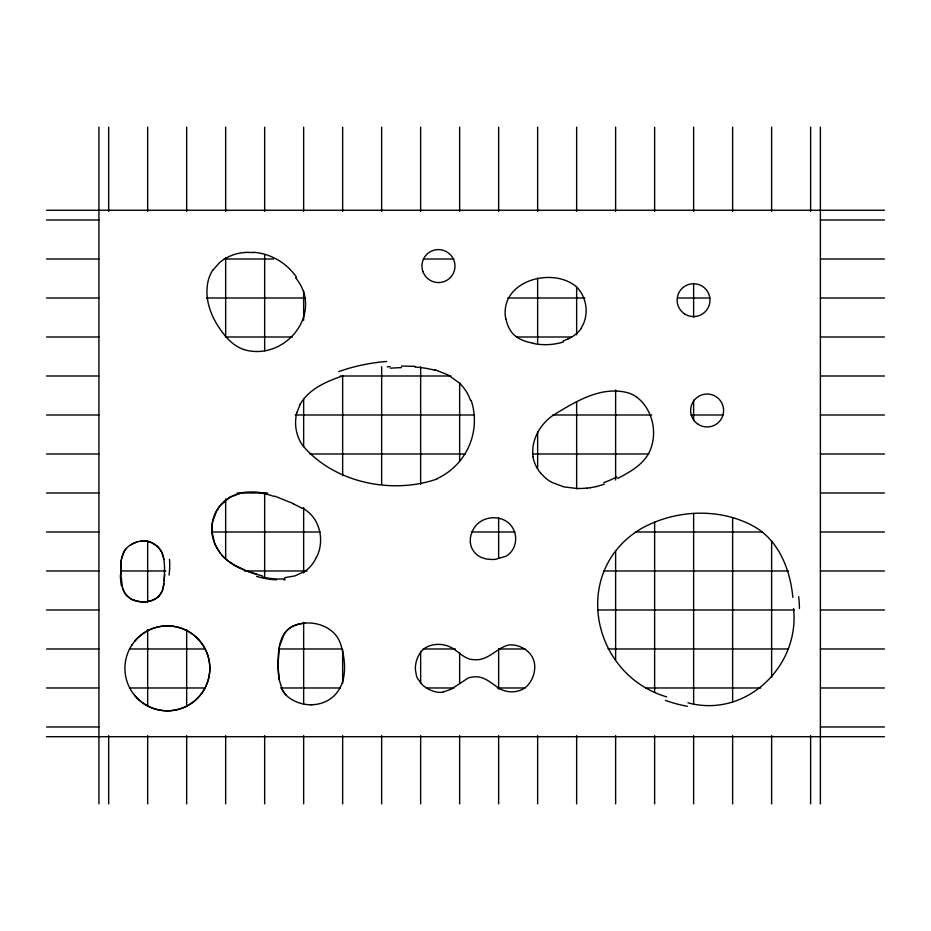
<?xml version="1.0" encoding="UTF-8"?>
<svg xmlns="http://www.w3.org/2000/svg" width="931" height="931" viewBox="0 0 931 931"><rect width="100%" height="100%" fill="white"/><g stroke="black" fill="none" stroke-linecap="round" stroke-linejoin="round"><path stroke-width="1.4" d="M278.078 663.209L279.533 646.242L284.036 634.43M163.879 583.69L164.612 573.368M164.578 574.206L164.356 578.419M121.298 560.253L120.821 577.651M120.774 566.153C120.797 558.088 123.148 549.011 130.782 544.833A26.394 26.243 -2.5 0 1 136.671 542.086M164.321 578.849L164.147 580.944M123.09 589.951L126.535 595.619L131.539 599.227A23.566 23.531 3.1 0 0 134.087 600.297A28.058 27.837 0.4 0 0 145.306 601.822A22.018 21.995 0.7 0 0 158.258 596.771L162.18 591.325L163.879 583.702M163.821 584.156L163.705 585.064M163.577 585.983L162.343 590.917L160.283 594.56M121.472 559.182L124.102 551.466A16.967 16.839 -8.5 0 1 126.011 548.848M212.605 522.256C207.892 543.913 224.767 563.581 244.516 569.981M212.815 521.279L216.178 512.015M297.024 412.363L299.898 404.927M316.365 557.518C325.431 540.352 319.717 516.135 301.341 507.628M216.644 511.154L219.832 506.208M581.165 328.015C588.986 316.04 587.321 299.06 577.953 288.401A26.277 26.266 43.3 0 0 575.3 285.852C551.862 267.511 503.322 280.208 505.172 314.399A36.635 35.972 84.9 0 0 505.847 319.193M131.655 645.381L132.086 644.741M212.803 270.223L219.681 262.507A43.268 42.232 -48.9 0 1 246.11 252.464M220.438 505.44L229.806 497.224L241.373 492.883A46.841 45.223 19.8 0 1 246.075 492.162L253.651 491.929A59.991 58.688 25.8 0 1 258.062 492.324L260.04 492.499M159.981 594.921L158.677 596.294M304.46 571.564L294.987 575.905L284.711 577.651M292.671 626.365L294.021 625.702A33.586 32.469 -76.4 0 1 304.856 623.188A33.539 32.41 -74.9 0 0 294.021 625.713M617.625 478.464C629.531 472.285 642.343 465.256 648.907 452.978C658.298 434.474 653.166 409.093 636.199 396.734M567.887 339.047L563.185 340.99M437.221 478.93C391.87 494.873 333.496 482.665 302.389 445.111A40.557 40.545 0 0 1 296.896 412.34M340.734 376.543C326.478 381.605 311.536 388.134 302.4 400.772A36.193 35.762 -88.2 0 0 299.875 404.927M604.324 484.225L596.375 486.576M136.659 542.063L140.779 541.109A20.028 19.958 5.3 0 1 151.823 542.75L157.665 546.66L161.459 551.687M442.725 692.21L451.186 689.161L467.851 678.245A19.819 19.632 -72.8 0 1 474.449 676.814C484.481 676.069 491.812 683.68 499.575 688.661A25.719 25.3 81.3 0 0 518.288 690.953L520.895 690.115A19.888 19.528 87.9 0 0 526.993 686.1A20.145 19.749 -89.2 0 0 527.912 685.158L530.065 682.365A27.709 27.115 -84.3 0 0 534.755 666.363C534.627 659.846 531.298 653.597 525.899 649.896A26.79 26.44 -79.6 0 0 515.378 645.299A19.888 19.644 -83.7 0 0 507.43 645.288C495.932 648.907 487.623 660.917 474.496 659.707C466.035 659.928 460.089 653.283 453.63 648.907A29.466 29.396 -56.7 0 0 449.592 646.742C439.874 642.285 424.955 643.728 419.241 654.446A27.104 27.104 0 0 0 415.435 670.122L416.494 675.801A20.017 20.017 0 0 0 417.716 678.687L422.011 684.46A28.011 27.977 46.9 0 0 433.415 691.233L436.371 691.989A20.796 20.761 44.9 0 0 442.725 692.233M590.242 487.763L586.867 488.193M387.203 366.884L390.194 366.628M304.844 623.095C319.554 621.78 336.312 629.414 340.688 644.415A47.097 46.69 83.2 0 1 341.421 646.754C346.425 664.036 347.042 686.613 330.912 698.459C317.692 708.188 297.408 706.385 285.817 694.887A21.774 21.471 71.3 0 1 282.198 689.405A21.785 21.506 71.6 0 0 285.875 694.829M246.11 252.324L253.523 252.58M401.412 366.058L414.947 366.349M311.105 704.744L312.153 704.72M46.55 210.255L884.45 210.255M46.55 220.007L98.919 220.007M820.444 220.007L884.45 220.007M46.55 259.004L98.919 259.004M224.022 259.004L273.481 259.004M423.314 259.004L453.863 259.004M820.444 259.004L884.45 259.004M46.55 298.001L98.919 298.001M206.566 298.001L305.484 298.001M507.686 298.001L584.784 298.001M677.884 298.001L709.888 298.001M820.444 298.001L884.45 298.001M46.55 336.999L98.919 336.999M225.477 336.999L292.392 336.999M516.414 336.999L571.692 336.999M820.444 336.999L884.45 336.999M46.55 375.996L98.919 375.996M340.397 375.996L450.953 375.996M820.444 375.996L884.45 375.996M46.55 414.993L98.919 414.993M295.302 414.993L474.228 414.993M552.781 414.993L651.7 414.993M690.977 414.993L722.98 414.993M820.444 414.993L884.45 414.993M46.55 453.991L98.919 453.991M309.848 453.991L465.5 453.991M532.416 453.991L648.791 453.991M820.444 453.991L884.45 453.991M46.55 492.988L98.919 492.988M237.114 492.988L267.663 492.988M820.444 492.988L884.45 492.988M46.55 531.985L98.919 531.985M212.384 531.985L320.031 531.985M471.319 531.985L514.959 531.985M635.698 531.985L762.256 531.985M820.444 531.985L884.45 531.985M46.55 570.982L98.919 570.982M120.739 570.982L165.834 570.982M244.388 570.982L306.939 570.982M603.695 570.982L788.441 570.982M820.444 570.982L884.45 570.982M46.55 609.98L98.919 609.98M597.877 609.98L794.259 609.98M820.444 609.98L884.45 609.98M46.55 648.977L98.919 648.977M129.467 648.977L205.111 648.977M279.3 648.977L341.852 648.977M423.314 648.977L455.317 648.977M498.958 648.977L525.142 648.977M608.059 648.977L788.441 648.977M820.444 648.977L884.45 648.977M46.55 687.974L98.919 687.974M129.467 687.974L205.111 687.974M280.755 687.974L340.397 687.974M426.223 687.974L453.863 687.974M497.503 687.974L525.142 687.974M645.881 687.974L760.802 687.974M820.444 687.974L884.45 687.974M46.55 726.971L98.919 726.971M820.444 726.971L884.45 726.971M46.55 736.712L884.45 736.712M577.604 488.577L563.849 486.878L552.025 482.456A39.998 39.986 39.6 0 1 545.24 477.801L540.888 473.425M533.16 343.178C525.189 341.921 516.6 338.651 511.678 332.297A30.804 30.141 82.8 0 1 506.045 319.158M687.916 702.8C745.708 718.546 799.997 666.305 793.549 608.571M434.952 369.7L448.044 374.937L459.111 382.816A43.827 43.78 12.7 0 1 469.201 397.002L470.586 400.551M257.061 574.38L246.424 570.761M274.785 496.153L293.637 503.729M243.724 349.497C234.368 346.367 227.234 338.989 221.555 331.203A100.618 100.583 49.5 0 1 218.576 326.862C210.499 314.608 205.286 299.712 207.415 284.909A36.646 36.635 82.9 0 1 212.71 270.165M666.677 696.877C590.929 674.51 570.668 571.075 640.796 528.866C674.847 509.548 719.71 507.279 754.226 526.597C779.2 540.911 790.279 570.086 792.851 597.423M245.819 570.517L234.693 565.245L226.57 559.752M129.863 598.319L124.754 593.315L121.833 585.587M225.884 559.182L223.265 556.761M222.032 555.47L222.637 556.121M134.541 695.282L135.379 696.26A42.43 42.419 5.8 0 0 193.776 701.59A42.43 42.419 5.8 0 0 201.818 643.554A42.442 42.442 0 0 0 134.599 641.354M220.298 553.421L214.875 544.088L212.035 532.125A37.391 36.437 31.1 0 1 239.139 493.686M295.627 277.787C324.058 312.339 286.492 360.076 246.121 350.196A31.607 31.386 38.1 0 1 243.724 349.474M161.459 551.687L162.529 554.085M282.105 689.44L279.312 679.979A82.184 82.033 88.8 0 1 278.555 673.974A82.079 81.812 83.1 0 0 279.265 679.991M161.913 552.63L163.937 559.415M162.704 554.573L163.577 557.588M122.764 589.044L122.473 588.148M470.388 542.645L470.842 545.298A16.967 16.758 77.5 0 0 472.157 548.813A18.771 18.457 73.5 0 0 481.187 557.413L486.145 559.007L492.173 559.496A39.742 39.09 79.5 0 0 495.571 559.31L505.952 556.238A19.12 18.841 87.2 0 0 513.842 547.568A19.551 19.295 85.4 0 0 514.552 545.682L514.796 544.868A21.716 21.564 81.3 0 0 515.262 534.627L514.575 532.136A18.655 18.527 81.4 0 0 514.156 531.042C507.372 512.911 479.57 513.726 472.517 531.101A23.019 22.658 79.8 0 0 471.703 532.986A21.227 20.948 77.6 0 0 470.341 542.657M820.374 127.151L820.374 803.849M810.622 127.151L810.622 211.372M810.622 735.606L810.622 803.849M771.624 127.151L771.624 211.372M771.624 541.016L771.624 677.512M771.624 735.606L771.624 803.849M732.627 127.151L732.627 211.372M732.627 517.776L732.627 702.207M732.627 735.606L732.627 803.849M693.63 127.151L693.63 211.372M693.63 283.978L693.63 317.378M693.63 400.155L693.63 420.486M693.63 513.423L693.63 703.65M693.63 735.606L693.63 803.849M654.633 127.151L654.633 211.372M654.633 522.14L654.633 692.036M654.633 735.606L654.633 803.849M615.635 127.151L615.635 211.372M615.635 389.984L615.635 480.024M615.635 551.175L615.635 660.091M615.635 735.606L615.635 803.849M576.638 127.151L576.638 211.372M576.638 286.888L576.638 334.811M576.638 401.61L576.638 488.74M576.638 735.606L576.638 803.849M537.641 127.151L537.641 211.372M537.641 278.171L537.641 343.516M537.641 432.1L537.641 468.409M537.641 735.606L537.641 803.849M498.644 127.151L498.644 211.372M498.644 517.776L498.644 558.437M498.644 648.476L498.644 689.126M498.644 735.606L498.644 803.849M459.646 127.151L459.646 211.372M459.646 382.722L459.646 461.148M459.646 652.829L459.646 683.319M459.646 735.606L459.646 803.849M420.649 127.151L420.649 211.372M420.649 366.756L420.649 484.376M420.649 651.374L420.649 683.319M420.649 735.606L420.649 803.849M381.652 127.151L381.652 211.372M381.652 366.756L381.652 484.376M381.652 735.606L381.652 803.849M342.655 127.151L342.655 211.372M342.655 375.461L342.655 475.66M342.655 649.919L342.655 683.319M342.655 735.606L342.655 803.849M303.657 127.151L303.657 211.372M303.657 291.24L303.657 320.287M303.657 398.701L303.657 446.624M303.657 507.616L303.657 572.961M303.657 622.339L303.657 703.65M303.657 735.606L303.657 803.849M264.66 127.151L264.66 211.372M264.66 254.943L264.66 350.778M264.66 493.093L264.66 577.313M264.66 735.606L264.66 803.849M225.663 127.151L225.663 211.372M225.663 257.84L225.663 336.254M225.663 498.9L225.663 558.437M225.663 735.606L225.663 803.849M186.666 127.151L186.666 211.372M186.666 629.589L186.666 706.559M186.666 735.606L186.666 803.849M147.668 127.151L147.668 211.372M147.668 541.016L147.668 602.008M147.668 629.589L147.668 706.559M147.668 735.606L147.668 803.849M108.671 127.151L108.671 211.372M108.671 735.606L108.671 803.849M98.919 127.151L98.919 803.849M278.485 673.986A130.573 130.119 87.6 0 1 277.985 663.209M134.099 600.274A28.233 28.198 0.9 0 0 145.306 601.81A21.599 21.425 0.3 0 0 158.84 596.399M121.367 585.657A62.226 61.353 43.8 0 1 120.402 574.578M121.1 574.567A107.949 106.367 41.9 0 1 121.111 567.212M140.767 541.097A20.04 19.982 5.7 0 1 151.823 542.75M152.672 543.169A20.051 19.97 9 0 1 161.552 551.629M163.821 558.798A73.98 73.06 31.6 0 1 164.403 573.345M798.717 596.713A122.973 109.614 87.5 0 1 799.45 608.49M687.404 706.28A130.503 126.546 43.9 0 1 665.49 700.403M259.993 492.848A83.767 82.545 30.5 0 1 274.622 496.63M293.521 504.008A95.428 94.636 35.6 0 1 301.225 507.861M316.307 557.494A35.017 33.947 -86.3 0 1 304.53 571.681M284.851 578.896A74.852 70.989 32.8 0 1 262.216 576.941M262.437 575.87A99.722 92.425 26.7 0 1 246.284 570.773M338.768 371.574A186.991 179.45 13.3 0 1 386.644 361.461M390.345 368.21A195.475 186.281 7 0 1 401.47 367.64M414.912 367.07A96.649 95.032 12.8 0 1 434.812 370.247M471.179 400.365A64.192 64.134 0 0 1 437.233 478.557M253.546 252.243A59.828 58.781 -66.6 0 1 296.489 277.17M581.491 328.247A33.202 33.132 -83.8 0 1 567.863 339M563.464 341.968A61.714 60.294 -44.5 0 1 533.102 343.423M533.079 456.807A31.968 31.875 53.9 0 1 532.765 453.967C531.892 438.71 540.515 424.082 552.828 415.482C575.125 401.82 601.24 385.341 628.448 392.94A31.759 31.759 0 0 1 636.21 396.722M540.923 473.39A33.819 33.784 40.1 0 1 532.998 456.83M616.764 476.975A112.581 104.319 -7.8 0 1 603.695 482.654M596.352 486.494A72.688 71.35 6.7 0 1 590.231 487.681M586.856 488.088A74.364 73.689 13.2 0 1 577.604 488.472M278.66 673.974A129.002 128.431 83.2 0 1 278.148 661.545A82.161 81.893 82.3 0 1 279.3 646.591M279.649 645.078A36.123 35.809 88.7 0 1 283.373 635.047M134.076 600.32A22.495 22.239 3.2 0 1 130.677 598.831M122.345 585.506A61.76 58.42 34.5 0 1 121.309 577.639M130.794 544.868A26.359 26.161 -4.2 0 1 135.635 542.47M169.489 559.24A72.56 68.778 49.6 0 1 169.046 575.079M284.956 579.745A78.169 74.084 32.6 0 1 283.757 579.815M276.577 579.827A78.169 74.084 32.6 0 1 256.525 576.359M145.411 704.674A42.442 42.442 0 0 0 209.801 669.203A42.442 42.442 0 0 0 146.889 631.171A42.442 42.442 0 0 0 145.411 704.674M292.625 626.272A22.972 22.391 -82.1 0 0 283.955 634.372A22.938 22.367 -81.2 0 1 292.625 626.272M423.081 271.98A16.537 16.455 36 0 0 451.349 276.449A16.537 16.455 36 0 0 440.968 249.799A16.537 16.455 36 0 0 423.081 271.98M684.809 314.05A16.432 16.432 0 0 0 709.981 300.771A16.432 16.432 0 0 0 685.891 285.619A16.432 16.432 0 0 0 684.809 314.05M698.25 424.361A16.479 16.479 0 0 0 723.585 411.234A16.479 16.479 0 0 0 699.542 395.861A16.479 16.479 0 0 0 698.25 424.361"/></g></svg>
